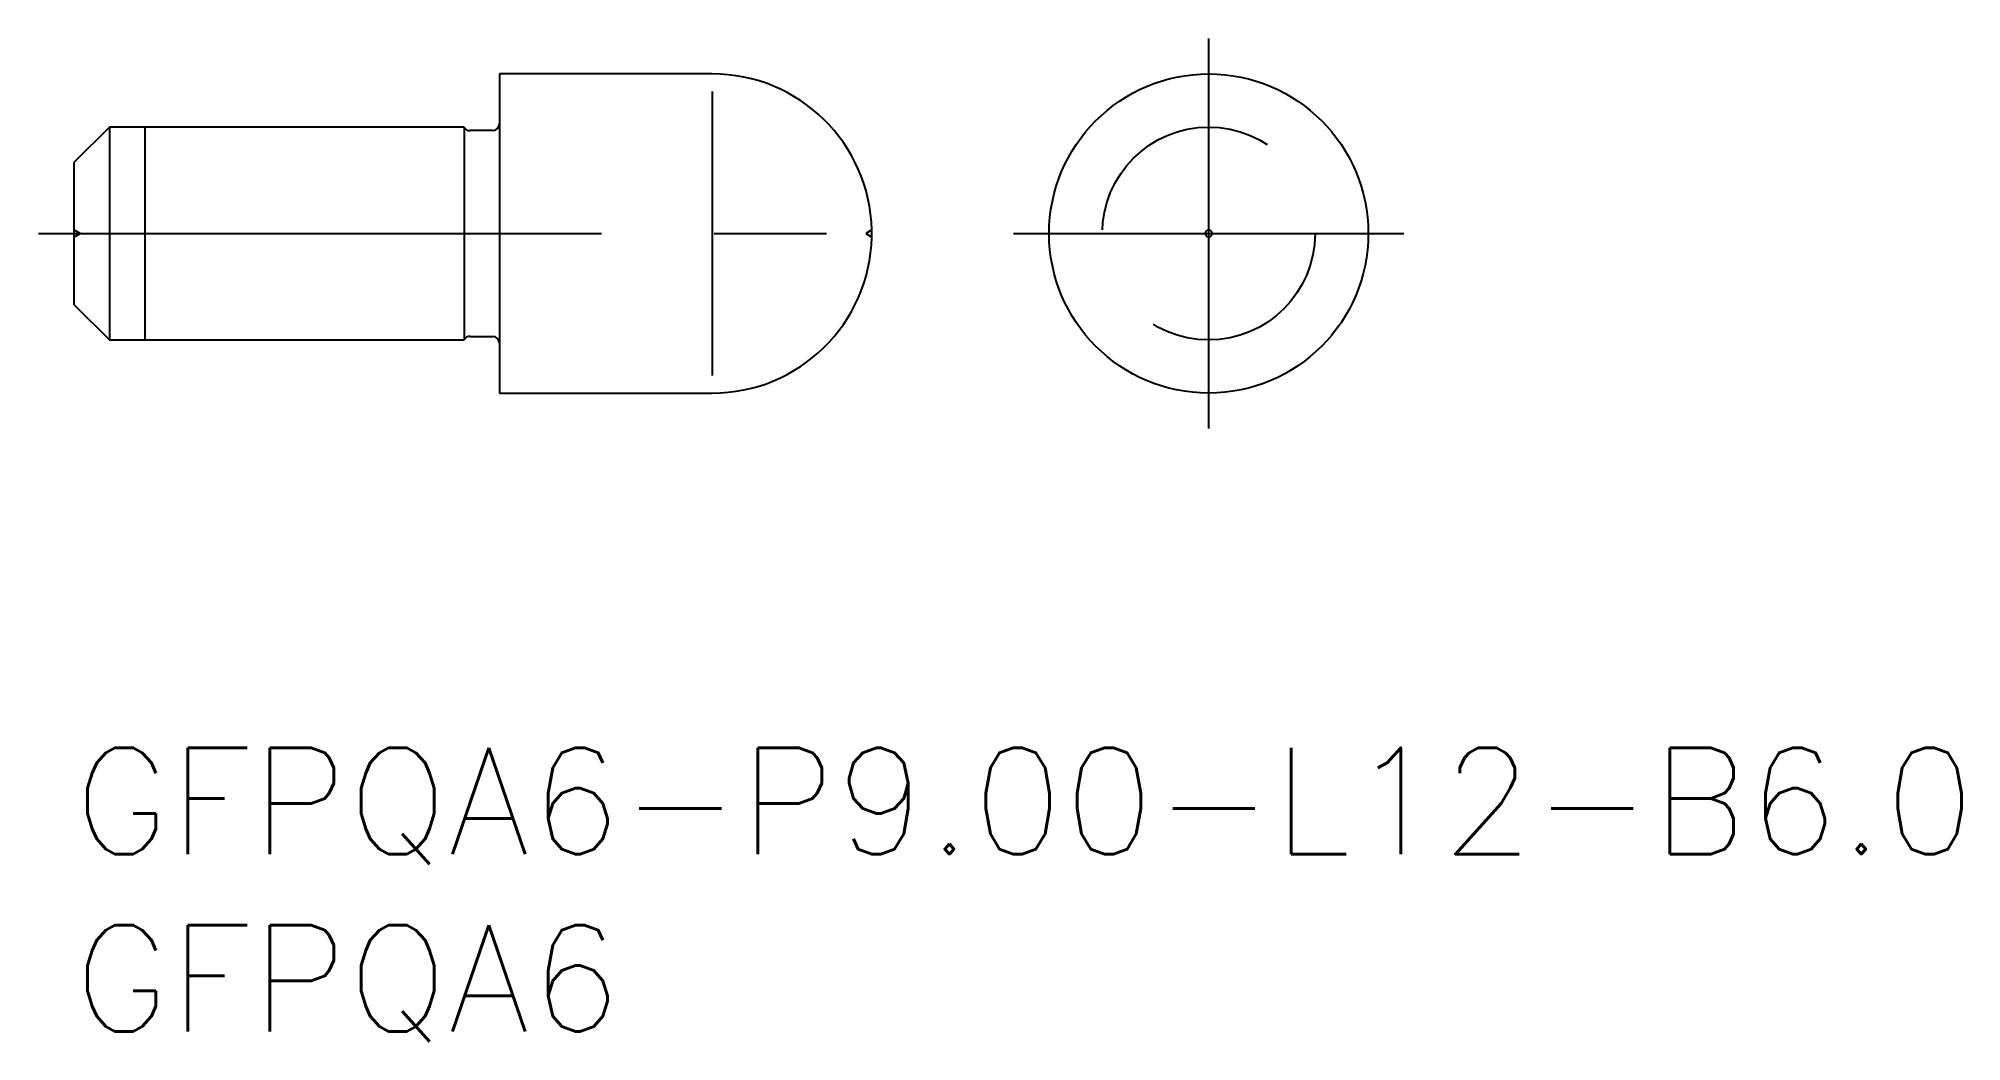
# Model space of a CAD drawing. Extents: x -1 to 53.2, y -8.3 to 20.
import ezdxf

# ---------------------------------------------------------------- set-up
doc = ezdxf.new("R2010")
doc.units = 0
doc.header["$LTSCALE"] = 0.5
doc.linetypes.add('CENTER', pattern=[50.8, 31.75, -6.35, 6.35, -6.35])
doc.linetypes.add('DASHED', pattern=[19.05, 12.7, -6.35])
for name, color, linetype in [('MSM_CENTER', 1, 'CENTER'), ('MSM_CONTINUOUS', 7, 'CONTINUOUS'), ('MSM_DASHED', 4, 'DASHED'), ('MSM_NARROW', 5, 'CONTINUOUS'), ('MSM_PART_NUMBER', 7, 'CONTINUOUS')]:
    doc.layers.add(name, color=color, linetype=linetype)
doc.styles.get("Standard").update_dxf_attribs({"font": 'txt.shx', "height": 0.5, "bigfont": 'bigfont.shx'})

# ---------------------------------------------------------------- blocks, each defined once
blk = doc.blocks.new('*U16')
at = {"layer": 'MSM_PART_NUMBER'}
blk.add_text('GFPQA6-P9.00-L12-B6.0', height=3, dxfattribs=at).set_placement((0, -3))
blk = doc.blocks.new('*U17')
at = {"layer": 'MSM_PART_NUMBER'}
blk.add_text('GFPQA6', height=3, dxfattribs=at).set_placement((0, -8))

msp = doc.modelspace()

# ---------------------------------------------------------------- linework, layer by layer
at = {"layer": 'MSM_CENTER'}
for p, q in [((31.999, 9), (31.999, 20)), ((-1, 14.5), (23.499, 14.5)), ((26.499, 14.5), (37.499, 14.5))]:
    msp.add_line(p, q, dxfattribs=at)
at = {"layer": 'MSM_CONTINUOUS'}
for p, q in [((18, 19), (12, 19)), ((12, 19), (12, 10)), ((1, 17.5), (0, 16.5)), ((11, 17.5), (1, 17.5)), ((1, 17.5), (1, 11.5)), ((11, 17.5), (11, 11.5)), ((11.8, 17.4), (11.173, 17.4)), ((0, 16.5), (0, 12.5)), ((22.499, 14.401), (22.499, 14.599)), ((0, 12.5), (1, 11.5)), ((1, 11.5), (11, 11.5)), ((11.173, 11.6), (11.8, 11.6)), ((12, 10), (18, 10))]:
    msp.add_line(p, q, dxfattribs=at)
for radius in [4.5, 0.0994]:
    msp.add_circle((31.999, 14.5), radius, dxfattribs=at)
for centre, radius, start, end in [((18, 14.5), 4.5, 1.2653, 90), ((11.173, 17.6), 0.2, 210, 270), ((11.8, 17.6), 0.2, 270, 0), ((18, 14.5), 4.5, 270, 358.7347), ((11.173, 11.4), 0.2, 90, 150), ((11.8, 11.4), 0.2, 0, 90)]:
    msp.add_arc(centre, radius, start, end, dxfattribs=at)
at = {"layer": 'MSM_DASHED'}
for p, q in [((0.173, 14.5), (0, 14.6)), ((0, 14.4), (0.173, 14.5)), ((22.499, 14.599), (22.327, 14.5)), ((22.327, 14.5), (22.499, 14.401))]:
    msp.add_line(p, q, dxfattribs=at)
msp.add_circle((31.999, 14.5), 3, dxfattribs=at)
at = {"layer": 'MSM_NARROW'}
for p, q in [((18, 18.5), (18, 10.5)), ((2, 17.5), (2, 11.5))]:
    msp.add_line(p, q, dxfattribs=at)

# ---------------------------------------------------------------- block references
at = {"layer": 'MSM_CONTINUOUS'}
for name in ['*U16', '*U17']:
    msp.add_blockref(name, (0, 0), dxfattribs=at)

doc.saveas('drawing.dxf')
